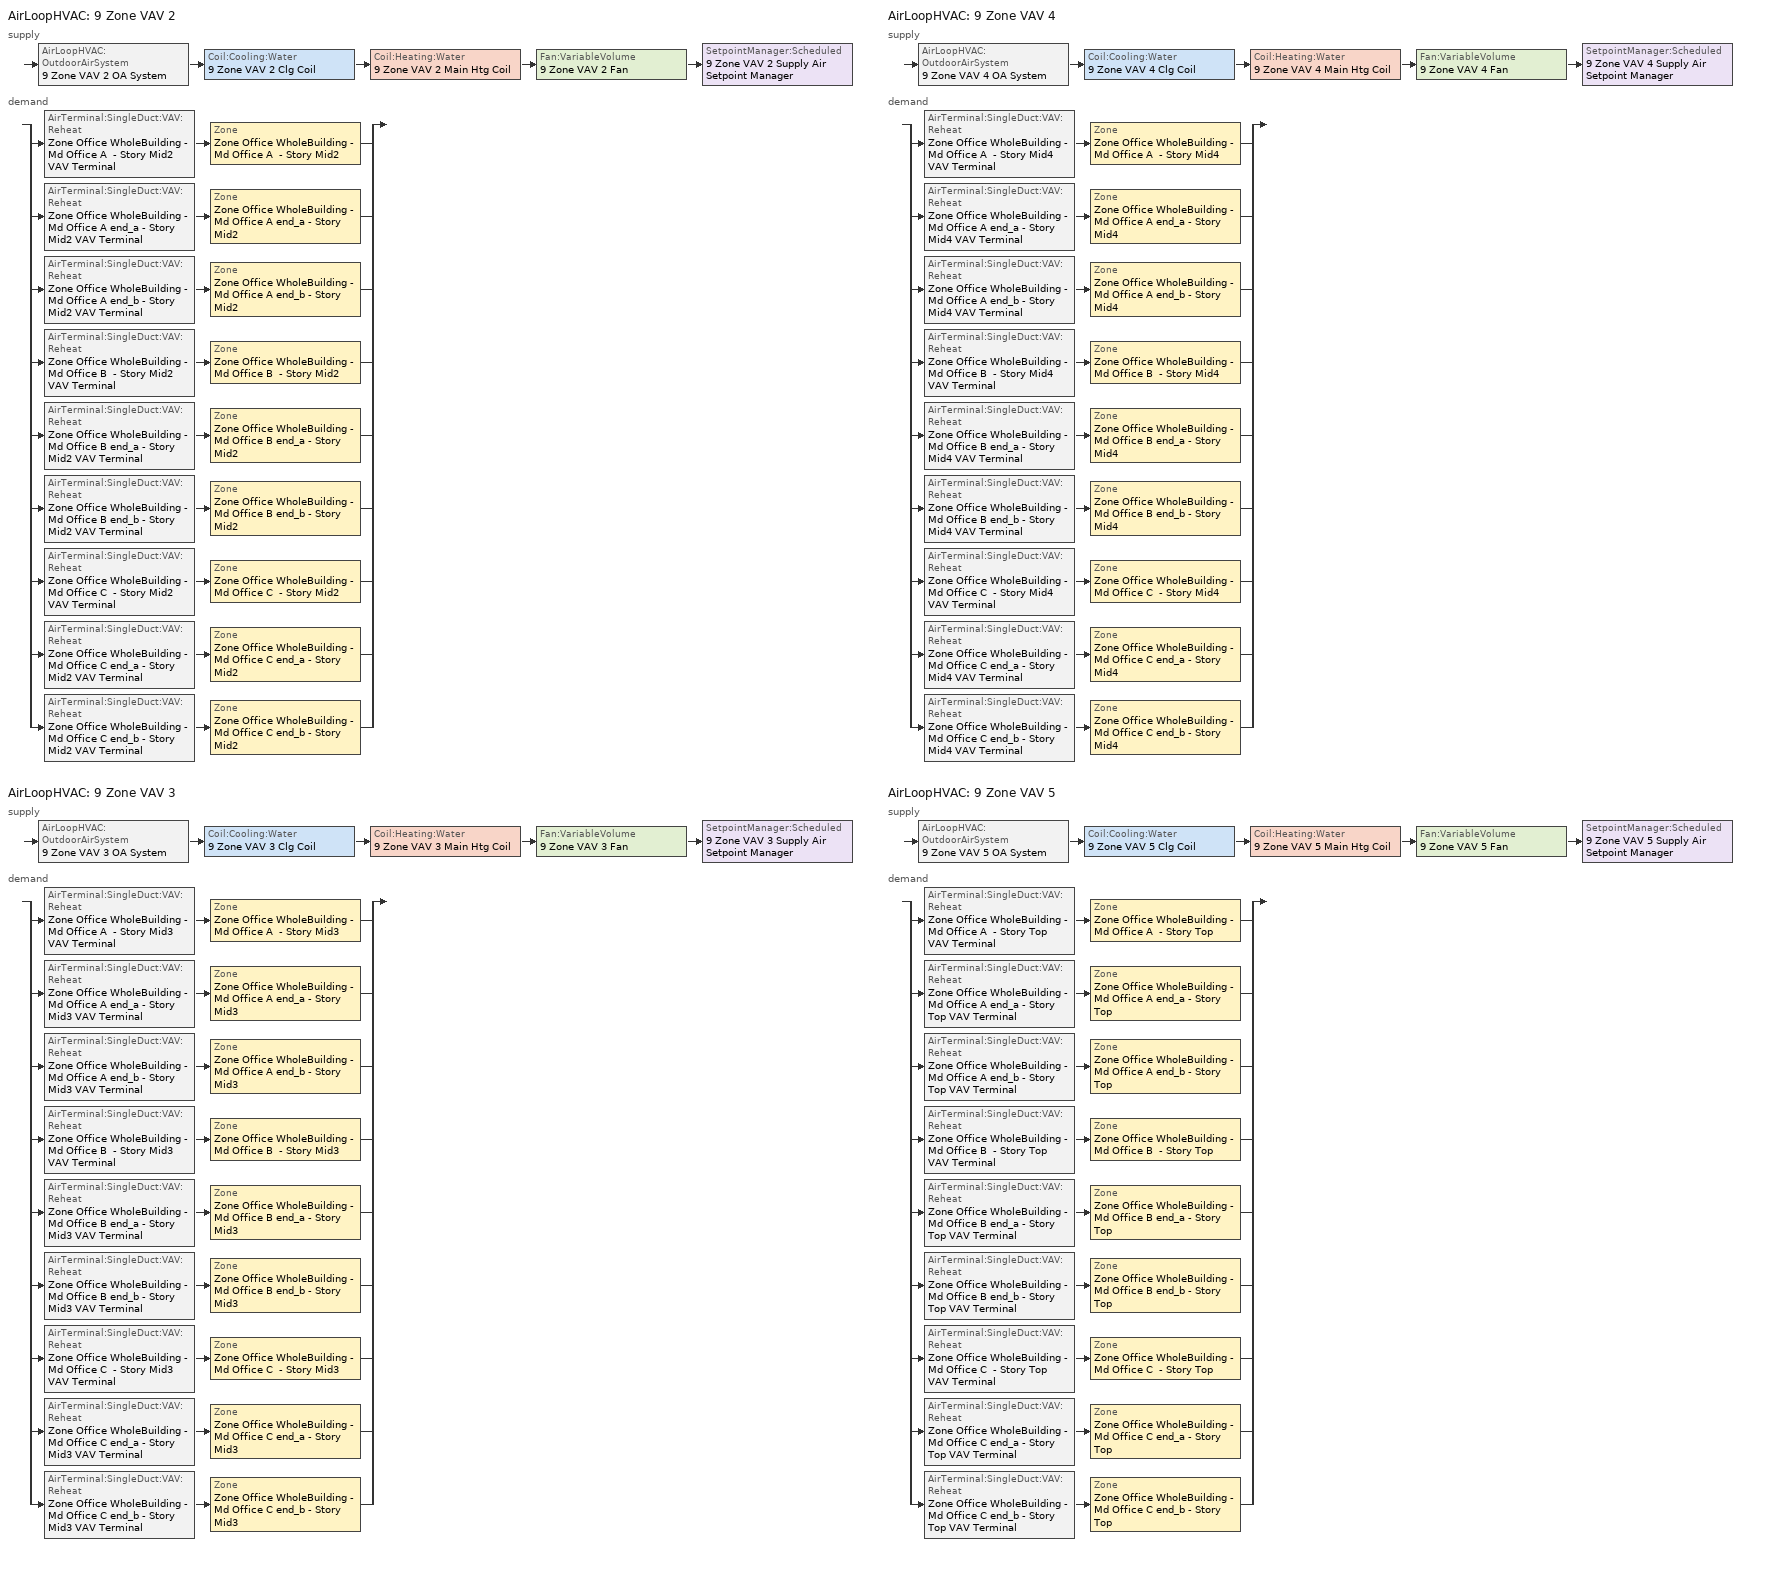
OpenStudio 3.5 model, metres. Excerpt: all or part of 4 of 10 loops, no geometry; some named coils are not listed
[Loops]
AirLoopHVAC '9 Zone VAV 2'
 supply: AirLoopHVAC:OutdoorAirSystem '9 Zone VAV 2 OA System' > Coil:Cooling:Water '9 Zone VAV 2 Clg Coil' > Coil:Heating:Water '9 Zone VAV 2 Main Htg Coil' > Fan:VariableVolume '9 Zone VAV 2 Fan' > SetpointManager:Scheduled '9 Zone VAV 2 Supply Air Setpoint Manager'
 demand: split
  | AirTerminal:SingleDuct:VAV:Reheat 'Zone Office WholeBuilding - Md Office A  - Story Mid2 VAV Terminal' > Zone 'Zone Office WholeBuilding - Md Office A  - Story Mid2'
  | AirTerminal:SingleDuct:VAV:Reheat 'Zone Office WholeBuilding - Md Office A end_a - Story Mid2 VAV Terminal' > Zone 'Zone Office WholeBuilding - Md Office A end_a - Story Mid2'
  | AirTerminal:SingleDuct:VAV:Reheat 'Zone Office WholeBuilding - Md Office A end_b - Story Mid2 VAV Terminal' > Zone 'Zone Office WholeBuilding - Md Office A end_b - Story Mid2'
  | AirTerminal:SingleDuct:VAV:Reheat 'Zone Office WholeBuilding - Md Office B  - Story Mid2 VAV Terminal' > Zone 'Zone Office WholeBuilding - Md Office B  - Story Mid2'
  | AirTerminal:SingleDuct:VAV:Reheat 'Zone Office WholeBuilding - Md Office B end_a - Story Mid2 VAV Terminal' > Zone 'Zone Office WholeBuilding - Md Office B end_a - Story Mid2'
  | AirTerminal:SingleDuct:VAV:Reheat 'Zone Office WholeBuilding - Md Office B end_b - Story Mid2 VAV Terminal' > Zone 'Zone Office WholeBuilding - Md Office B end_b - Story Mid2'
  | AirTerminal:SingleDuct:VAV:Reheat 'Zone Office WholeBuilding - Md Office C  - Story Mid2 VAV Terminal' > Zone 'Zone Office WholeBuilding - Md Office C  - Story Mid2'
  | AirTerminal:SingleDuct:VAV:Reheat 'Zone Office WholeBuilding - Md Office C end_a - Story Mid2 VAV Terminal' > Zone 'Zone Office WholeBuilding - Md Office C end_a - Story Mid2'
  | AirTerminal:SingleDuct:VAV:Reheat 'Zone Office WholeBuilding - Md Office C end_b - Story Mid2 VAV Terminal' > Zone 'Zone Office WholeBuilding - Md Office C end_b - Story Mid2'
AirLoopHVAC '9 Zone VAV 3'
 supply: AirLoopHVAC:OutdoorAirSystem '9 Zone VAV 3 OA System' > Coil:Cooling:Water '9 Zone VAV 3 Clg Coil' > Coil:Heating:Water '9 Zone VAV 3 Main Htg Coil' > Fan:VariableVolume '9 Zone VAV 3 Fan' > SetpointManager:Scheduled '9 Zone VAV 3 Supply Air Setpoint Manager'
 demand: split
  | AirTerminal:SingleDuct:VAV:Reheat 'Zone Office WholeBuilding - Md Office A  - Story Mid3 VAV Terminal' > Zone 'Zone Office WholeBuilding - Md Office A  - Story Mid3'
  | AirTerminal:SingleDuct:VAV:Reheat 'Zone Office WholeBuilding - Md Office A end_a - Story Mid3 VAV Terminal' > Zone 'Zone Office WholeBuilding - Md Office A end_a - Story Mid3'
  | AirTerminal:SingleDuct:VAV:Reheat 'Zone Office WholeBuilding - Md Office A end_b - Story Mid3 VAV Terminal' > Zone 'Zone Office WholeBuilding - Md Office A end_b - Story Mid3'
  | AirTerminal:SingleDuct:VAV:Reheat 'Zone Office WholeBuilding - Md Office B  - Story Mid3 VAV Terminal' > Zone 'Zone Office WholeBuilding - Md Office B  - Story Mid3'
  | AirTerminal:SingleDuct:VAV:Reheat 'Zone Office WholeBuilding - Md Office B end_a - Story Mid3 VAV Terminal' > Zone 'Zone Office WholeBuilding - Md Office B end_a - Story Mid3'
  | AirTerminal:SingleDuct:VAV:Reheat 'Zone Office WholeBuilding - Md Office B end_b - Story Mid3 VAV Terminal' > Zone 'Zone Office WholeBuilding - Md Office B end_b - Story Mid3'
  | AirTerminal:SingleDuct:VAV:Reheat 'Zone Office WholeBuilding - Md Office C  - Story Mid3 VAV Terminal' > Zone 'Zone Office WholeBuilding - Md Office C  - Story Mid3'
  | AirTerminal:SingleDuct:VAV:Reheat 'Zone Office WholeBuilding - Md Office C end_a - Story Mid3 VAV Terminal' > Zone 'Zone Office WholeBuilding - Md Office C end_a - Story Mid3'
  | AirTerminal:SingleDuct:VAV:Reheat 'Zone Office WholeBuilding - Md Office C end_b - Story Mid3 VAV Terminal' > Zone 'Zone Office WholeBuilding - Md Office C end_b - Story Mid3'
AirLoopHVAC '9 Zone VAV 4'
 supply: AirLoopHVAC:OutdoorAirSystem '9 Zone VAV 4 OA System' > Coil:Cooling:Water '9 Zone VAV 4 Clg Coil' > Coil:Heating:Water '9 Zone VAV 4 Main Htg Coil' > Fan:VariableVolume '9 Zone VAV 4 Fan' > SetpointManager:Scheduled '9 Zone VAV 4 Supply Air Setpoint Manager'
 demand: split
  | AirTerminal:SingleDuct:VAV:Reheat 'Zone Office WholeBuilding - Md Office A  - Story Mid4 VAV Terminal' > Zone 'Zone Office WholeBuilding - Md Office A  - Story Mid4'
  | AirTerminal:SingleDuct:VAV:Reheat 'Zone Office WholeBuilding - Md Office A end_a - Story Mid4 VAV Terminal' > Zone 'Zone Office WholeBuilding - Md Office A end_a - Story Mid4'
  | AirTerminal:SingleDuct:VAV:Reheat 'Zone Office WholeBuilding - Md Office A end_b - Story Mid4 VAV Terminal' > Zone 'Zone Office WholeBuilding - Md Office A end_b - Story Mid4'
  | AirTerminal:SingleDuct:VAV:Reheat 'Zone Office WholeBuilding - Md Office B  - Story Mid4 VAV Terminal' > Zone 'Zone Office WholeBuilding - Md Office B  - Story Mid4'
  | AirTerminal:SingleDuct:VAV:Reheat 'Zone Office WholeBuilding - Md Office B end_a - Story Mid4 VAV Terminal' > Zone 'Zone Office WholeBuilding - Md Office B end_a - Story Mid4'
  | AirTerminal:SingleDuct:VAV:Reheat 'Zone Office WholeBuilding - Md Office B end_b - Story Mid4 VAV Terminal' > Zone 'Zone Office WholeBuilding - Md Office B end_b - Story Mid4'
  | AirTerminal:SingleDuct:VAV:Reheat 'Zone Office WholeBuilding - Md Office C  - Story Mid4 VAV Terminal' > Zone 'Zone Office WholeBuilding - Md Office C  - Story Mid4'
  | AirTerminal:SingleDuct:VAV:Reheat 'Zone Office WholeBuilding - Md Office C end_a - Story Mid4 VAV Terminal' > Zone 'Zone Office WholeBuilding - Md Office C end_a - Story Mid4'
  | AirTerminal:SingleDuct:VAV:Reheat 'Zone Office WholeBuilding - Md Office C end_b - Story Mid4 VAV Terminal' > Zone 'Zone Office WholeBuilding - Md Office C end_b - Story Mid4'
AirLoopHVAC '9 Zone VAV 5'
 supply: AirLoopHVAC:OutdoorAirSystem '9 Zone VAV 5 OA System' > Coil:Cooling:Water '9 Zone VAV 5 Clg Coil' > Coil:Heating:Water '9 Zone VAV 5 Main Htg Coil' > Fan:VariableVolume '9 Zone VAV 5 Fan' > SetpointManager:Scheduled '9 Zone VAV 5 Supply Air Setpoint Manager'
 demand: split
  | AirTerminal:SingleDuct:VAV:Reheat 'Zone Office WholeBuilding - Md Office A  - Story Top VAV Terminal' > Zone 'Zone Office WholeBuilding - Md Office A  - Story Top'
  | AirTerminal:SingleDuct:VAV:Reheat 'Zone Office WholeBuilding - Md Office A end_a - Story Top VAV Terminal' > Zone 'Zone Office WholeBuilding - Md Office A end_a - Story Top'
  | AirTerminal:SingleDuct:VAV:Reheat 'Zone Office WholeBuilding - Md Office A end_b - Story Top VAV Terminal' > Zone 'Zone Office WholeBuilding - Md Office A end_b - Story Top'
  | AirTerminal:SingleDuct:VAV:Reheat 'Zone Office WholeBuilding - Md Office B  - Story Top VAV Terminal' > Zone 'Zone Office WholeBuilding - Md Office B  - Story Top'
  | AirTerminal:SingleDuct:VAV:Reheat 'Zone Office WholeBuilding - Md Office B end_a - Story Top VAV Terminal' > Zone 'Zone Office WholeBuilding - Md Office B end_a - Story Top'
  | AirTerminal:SingleDuct:VAV:Reheat 'Zone Office WholeBuilding - Md Office B end_b - Story Top VAV Terminal' > Zone 'Zone Office WholeBuilding - Md Office B end_b - Story Top'
  | AirTerminal:SingleDuct:VAV:Reheat 'Zone Office WholeBuilding - Md Office C  - Story Top VAV Terminal' > Zone 'Zone Office WholeBuilding - Md Office C  - Story Top'
  | AirTerminal:SingleDuct:VAV:Reheat 'Zone Office WholeBuilding - Md Office C end_a - Story Top VAV Terminal' > Zone 'Zone Office WholeBuilding - Md Office C end_a - Story Top'
  | AirTerminal:SingleDuct:VAV:Reheat 'Zone Office WholeBuilding - Md Office C end_b - Story Top VAV Terminal' > Zone 'Zone Office WholeBuilding - Md Office C end_b - Story Top'
[Sizing:Zone] Zone Cooling Design Supply Air Temperature Input Method=SupplyAirTemperature; Zone Cooling Design Supply Air Temperature {C}=12.7778; Zone Cooling Design Supply Air Temperature Difference {deltaC}=11.11; Zone Heating Design Supply Air Temperature Input Method=SupplyAirTemperature; Zone Heating Design Supply Air Temperature {C}=40; Zone Heating Design Supply Air Temperature Difference {deltaC}=11.11; Zone Cooling Design Supply Air Humidity Ratio {kg-H2O/kg-air}=0.0085; Zone Heating Design Supply Air Humidity Ratio {kg-H2O/kg-air}=0.008; Cooling Design Air Flow Method=DesignDayWithLimit; Heating Design Air Flow Method=DesignDay; Account for Dedicated Outdoor Air System=No; Dedicated Outdoor Air System Control Strategy=NeutralSupplyAir; Dedicated Outdoor Air Low Setpoint Temperature for Design {C}=autosize; Dedicated Outdoor Air High Setpoint Temperature for Design {C}=autosize; Zone Load Sizing Method=Sensible Load Only No Latent Load; Zone Latent Cooling Design Supply Air Humidity Ratio Input Method=HumidityRatioDifference; Zone Cooling Design Supply Air Humidity Ratio Difference {kgWater/kgDryAir}=0.005; Zone Latent Heating Design Supply Air Humidity Ratio Input Method=HumidityRatioDifference; Zone Humidification Design Supply Air Humidity Ratio Difference {kgWater/kgDryAir}=0.005; Design Minimum Zone Ventilation Efficiency=0
Zone Office WholeBuilding - Md Office A end_a - Story Mid2; Zone Office WholeBuilding - Md Office B end_a - Story Mid2; Zone Office WholeBuilding - Md Office C end_a - Story Mid2; Zone Office WholeBuilding - Md Office A  - Story Mid2; Zone Office WholeBuilding - Md Office B  - Story Mid2; Zone Office WholeBuilding - Md Office C  - Story Mid2; Zone Office WholeBuilding - Md Office A end_b - Story Mid2; Zone Office WholeBuilding - Md Office B end_b - Story Mid2; Zone Office WholeBuilding - Md Office C end_b - Story Mid2; Zone Office WholeBuilding - Md Office A end_a - Story Mid3; Zone Office WholeBuilding - Md Office B end_a - Story Mid3; Zone Office WholeBuilding - Md Office C end_a - Story Mid3; Zone Office WholeBuilding - Md Office A  - Story Mid3; Zone Office WholeBuilding - Md Office B  - Story Mid3; Zone Office WholeBuilding - Md Office C  - Story Mid3; Zone Office WholeBuilding - Md Office A end_b - Story Mid3; Zone Office WholeBuilding - Md Office B end_b - Story Mid3; Zone Office WholeBuilding - Md Office C end_b - Story Mid3; Zone Office WholeBuilding - Md Office A end_a - Story Mid4; Zone Office WholeBuilding - Md Office B end_a - Story Mid4; Zone Office WholeBuilding - Md Office C end_a - Story Mid4; Zone Office WholeBuilding - Md Office A  - Story Mid4; Zone Office WholeBuilding - Md Office B  - Story Mid4; Zone Office WholeBuilding - Md Office C  - Story Mid4; Zone Office WholeBuilding - Md Office A end_b - Story Mid4; Zone Office WholeBuilding - Md Office B end_b - Story Mid4; Zone Office WholeBuilding - Md Office C end_b - Story Mid4; Zone Office WholeBuilding - Md Office A end_a - Story Top; Zone Office WholeBuilding - Md Office B end_a - Story Top; Zone Office WholeBuilding - Md Office C end_a - Story Top; Zone Office WholeBuilding - Md Office A  - Story Top; Zone Office WholeBuilding - Md Office B  - Story Top; Zone Office WholeBuilding - Md Office C  - Story Top; Zone Office WholeBuilding - Md Office A end_b - Story Top; Zone Office WholeBuilding - Md Office B end_b - Story Top; Zone Office WholeBuilding - Md Office C end_b - Story Top
[Zone equipment]
Zone Office WholeBuilding - Md Office A end_a - Story Mid2: Zone Office WholeBuilding - Md Office A end_a - Story Mid2 VAV Terminal
Zone Office WholeBuilding - Md Office B end_a - Story Mid2: Zone Office WholeBuilding - Md Office B end_a - Story Mid2 VAV Terminal
Zone Office WholeBuilding - Md Office C end_a - Story Mid2: Zone Office WholeBuilding - Md Office C end_a - Story Mid2 VAV Terminal
Zone Office WholeBuilding - Md Office A  - Story Mid2: Zone Office WholeBuilding - Md Office A  - Story Mid2 VAV Terminal
Zone Office WholeBuilding - Md Office B  - Story Mid2: Zone Office WholeBuilding - Md Office B  - Story Mid2 VAV Terminal
Zone Office WholeBuilding - Md Office C  - Story Mid2: Zone Office WholeBuilding - Md Office C  - Story Mid2 VAV Terminal
Zone Office WholeBuilding - Md Office A end_b - Story Mid2: Zone Office WholeBuilding - Md Office A end_b - Story Mid2 VAV Terminal
Zone Office WholeBuilding - Md Office B end_b - Story Mid2: Zone Office WholeBuilding - Md Office B end_b - Story Mid2 VAV Terminal
Zone Office WholeBuilding - Md Office C end_b - Story Mid2: Zone Office WholeBuilding - Md Office C end_b - Story Mid2 VAV Terminal
Zone Office WholeBuilding - Md Office A end_a - Story Mid3: Zone Office WholeBuilding - Md Office A end_a - Story Mid3 VAV Terminal
Zone Office WholeBuilding - Md Office B end_a - Story Mid3: Zone Office WholeBuilding - Md Office B end_a - Story Mid3 VAV Terminal
Zone Office WholeBuilding - Md Office C end_a - Story Mid3: Zone Office WholeBuilding - Md Office C end_a - Story Mid3 VAV Terminal
Zone Office WholeBuilding - Md Office A  - Story Mid3: Zone Office WholeBuilding - Md Office A  - Story Mid3 VAV Terminal
Zone Office WholeBuilding - Md Office B  - Story Mid3: Zone Office WholeBuilding - Md Office B  - Story Mid3 VAV Terminal
Zone Office WholeBuilding - Md Office C  - Story Mid3: Zone Office WholeBuilding - Md Office C  - Story Mid3 VAV Terminal
Zone Office WholeBuilding - Md Office A end_b - Story Mid3: Zone Office WholeBuilding - Md Office A end_b - Story Mid3 VAV Terminal
Zone Office WholeBuilding - Md Office B end_b - Story Mid3: Zone Office WholeBuilding - Md Office B end_b - Story Mid3 VAV Terminal
Zone Office WholeBuilding - Md Office C end_b - Story Mid3: Zone Office WholeBuilding - Md Office C end_b - Story Mid3 VAV Terminal
Zone Office WholeBuilding - Md Office A end_a - Story Mid4: Zone Office WholeBuilding - Md Office A end_a - Story Mid4 VAV Terminal
Zone Office WholeBuilding - Md Office B end_a - Story Mid4: Zone Office WholeBuilding - Md Office B end_a - Story Mid4 VAV Terminal
Zone Office WholeBuilding - Md Office C end_a - Story Mid4: Zone Office WholeBuilding - Md Office C end_a - Story Mid4 VAV Terminal
Zone Office WholeBuilding - Md Office A  - Story Mid4: Zone Office WholeBuilding - Md Office A  - Story Mid4 VAV Terminal
Zone Office WholeBuilding - Md Office B  - Story Mid4: Zone Office WholeBuilding - Md Office B  - Story Mid4 VAV Terminal
Zone Office WholeBuilding - Md Office C  - Story Mid4: Zone Office WholeBuilding - Md Office C  - Story Mid4 VAV Terminal
Zone Office WholeBuilding - Md Office A end_b - Story Mid4: Zone Office WholeBuilding - Md Office A end_b - Story Mid4 VAV Terminal
Zone Office WholeBuilding - Md Office B end_b - Story Mid4: Zone Office WholeBuilding - Md Office B end_b - Story Mid4 VAV Terminal
Zone Office WholeBuilding - Md Office C end_b - Story Mid4: Zone Office WholeBuilding - Md Office C end_b - Story Mid4 VAV Terminal
Zone Office WholeBuilding - Md Office A end_a - Story Top: Zone Office WholeBuilding - Md Office A end_a - Story Top VAV Terminal
Zone Office WholeBuilding - Md Office B end_a - Story Top: Zone Office WholeBuilding - Md Office B end_a - Story Top VAV Terminal
Zone Office WholeBuilding - Md Office C end_a - Story Top: Zone Office WholeBuilding - Md Office C end_a - Story Top VAV Terminal
Zone Office WholeBuilding - Md Office A  - Story Top: Zone Office WholeBuilding - Md Office A  - Story Top VAV Terminal
Zone Office WholeBuilding - Md Office B  - Story Top: Zone Office WholeBuilding - Md Office B  - Story Top VAV Terminal
Zone Office WholeBuilding - Md Office C  - Story Top: Zone Office WholeBuilding - Md Office C  - Story Top VAV Terminal
Zone Office WholeBuilding - Md Office A end_b - Story Top: Zone Office WholeBuilding - Md Office A end_b - Story Top VAV Terminal
Zone Office WholeBuilding - Md Office B end_b - Story Top: Zone Office WholeBuilding - Md Office B end_b - Story Top VAV Terminal
Zone Office WholeBuilding - Md Office C end_b - Story Top: Zone Office WholeBuilding - Md Office C end_b - Story Top VAV Terminal
[SetpointManager:Scheduled] Control Variable=Temperature; Schedule=Supply Air Temp - 55.0F
Name | Setpoint Node or NodeList
9 Zone VAV 2 Supply Air Setpoint Manager | 9 Zone VAV 2 Supply Outlet Node
9 Zone VAV 3 Supply Air Setpoint Manager | 9 Zone VAV 3 Supply Outlet Node
9 Zone VAV 4 Supply Air Setpoint Manager | 9 Zone VAV 4 Supply Outlet Node
9 Zone VAV 5 Supply Air Setpoint Manager | 9 Zone VAV 5 Supply Outlet Node
[AirLoopHVAC] Design Return Air Flow Fraction of Supply Air Flow=1
Name | Availability Schedule | Design Supply Air Flow Rate {m3/s}
9 Zone VAV 2 | 9 Zone VAV 2 Occ Sch | 0.86189
9 Zone VAV 3 | 9 Zone VAV 3 Occ Sch | 0.86248
9 Zone VAV 4 | 9 Zone VAV 4 Occ Sch | 0.86296
9 Zone VAV 5 | 9 Zone VAV 5 Occ Sch | 1.13437
[Sizing:System] Type of Load to Size On=Sensible; Central Heating Maximum System Air Flow Ratio=0.3; Preheat Design Temperature {C}=7.22222; Preheat Design Humidity Ratio {kg-H2O/kg-Air}=0.008; Precool Design Temperature {C}=12.7778; Precool Design Humidity Ratio {kg-H2O/kg-Air}=0.008; Central Cooling Design Supply Air Temperature {C}=12.7778; Central Heating Design Supply Air Temperature {C}=12.7778; Sizing Option=Coincident; 100% Outdoor Air in Cooling=No; 100% Outdoor Air in Heating=No; Central Cooling Design Supply Air Humidity Ratio {kg-H2O/kg-Air}=0.0085; Central Heating Design Supply Air Humidity Ratio {kg-H2O/kg-Air}=0.008; Cooling Design Air Flow Method=DesignDay; Heating Design Air Flow Method=DesignDay; System Outdoor Air Method=ZoneSum; Zone Maximum Outdoor Air Fraction=1; Cooling Supply Air Flow Rate Per Floor Area {m3/s-m2}=0.00996765; Cooling Fraction of Autosized Cooling Supply Air Flow Rate=1; Cooling Supply Air Flow Rate Per Unit Cooling Capacity {m3/s-W}=3.94755e-05; Heating Supply Air Flow Rate Per Floor Area {m3/s-m2}=0.00996765; Heating Fraction of Autosized Heating Supply Air Flow Rate=1; Heating Fraction of Autosized Cooling Supply Air Flow Rate=1; Heating Supply Air Flow Rate Per Unit Heating Capacity {m3/s-W}=3.15882e-05; Cooling Design Capacity Method=CoolingDesignCapacity; Cooling Design Capacity Per Floor Area {W/m2}=234.7; Fraction of Autosized Cooling Design Capacity=1; Heating Design Capacity Method=HeatingDesignCapacity; Heating Design Capacity Per Floor Area {W/m2}=157; Fraction of Autosized Heating Design Capacity=1; Central Cooling Capacity Control Method=OnOff; Occupant Diversity=0.95
Name | Design Outdoor Air Flow Rate {m3/s} | Cooling Design Capacity {W} | Heating Design Capacity {W}
9 Zone VAV 2 | 0.86189 | 15070.77 | 2744.82
9 Zone VAV 3 | 0.86248 | 15085.25 | 2701.32
9 Zone VAV 4 | 0.86296 | 15097.12 | 2665.35
9 Zone VAV 5 | 1.13437 | 19657.54 | 2019.8
[Fan:VariableVolume] Availability Schedule=Always On Discrete; Fan Total Efficiency=0.56875; Pressure Rise {Pa}=996.356; Fan Power Minimum Flow Rate Input Method=Fraction; Fan Power Minimum Flow Fraction=0.25; Fan Power Minimum Air Flow Rate {m3/s}=0; Motor Efficiency=0.875; Motor In Airstream Fraction=1; Fan Power Coefficient 1=0.189848; Fan Power Coefficient 2=0.31447; Fan Power Coefficient 3=0.495682; Fan Power Coefficient 4=0; Fan Power Coefficient 5=0
Name | Maximum Flow Rate {m3/s}
9 Zone VAV 2 Fan | 0.86189
9 Zone VAV 3 Fan | 0.86248
9 Zone VAV 4 Fan | 0.86296
9 Zone VAV 5 Fan | 1.13437
[Controller:OutdoorAir] Economizer Control Type=NoEconomizer; Economizer Control Action Type=ModulateFlow; Economizer Maximum Limit Dry-Bulb Temperature {C}=12.7778; Economizer Maximum Limit Enthalpy {J/kg}=64000; Lockout Type=LockoutWithHeating; Minimum Limit Type=FixedMinimum; High Humidity Control=No; Heat Recovery Bypass Control Type=BypassWhenWithinEconomizerLimits
Name | Minimum Outdoor Air Flow Rate {m3/s} | Maximum Outdoor Air Flow Rate {m3/s} | Minimum Outdoor Air Schedule | Controller Mechanical Ventilation
9 Zone VAV 2 OA Controller | 0.41273 | 0.86189 | 9 Zone VAV 2_night_ventcycle_schedule | 9 Zone VAV 2 Vent Controller
9 Zone VAV 3 OA Controller | 0.41417 | 0.86248 | 9 Zone VAV 3_night_ventcycle_schedule | 9 Zone VAV 3 Vent Controller
9 Zone VAV 4 OA Controller | 0.41535 | 0.86296 | 9 Zone VAV 4_night_ventcycle_schedule | 9 Zone VAV 4 Vent Controller
9 Zone VAV 5 OA Controller | 0.23414 | 1.13437 | 9 Zone VAV 5_night_ventcycle_schedule | 9 Zone VAV 5 Vent Controller
[Controller:MechanicalVentilation] Availability Schedule=Always On Discrete; System Outdoor Air Method=ZoneSum
9 Zone VAV 2 Vent Controller; 9 Zone VAV 3 Vent Controller; 9 Zone VAV 4 Vent Controller; 9 Zone VAV 5 Vent Controller
[AirLoopHVAC:OutdoorAirSystem]
Name | Controller
9 Zone VAV 2 OA System | 9 Zone VAV 2 OA Controller
9 Zone VAV 3 OA System | 9 Zone VAV 3 OA Controller
9 Zone VAV 4 OA System | 9 Zone VAV 4 OA Controller
9 Zone VAV 5 OA System | 9 Zone VAV 5 OA Controller
[AirTerminal:SingleDuct:VAV:Reheat] Availability Schedule=Always On Discrete; Zone Minimum Air Flow Input Method=Constant; Constant Minimum Air Flow Fraction=0.3; Minimum Hot Water or Steam Flow Rate {m3/s}=0; Convergence Tolerance=0.001; Damper Heating Action=Normal; Maximum Flow per Zone Floor Area During Reheat {m3/s-m2}=AutoSize; Maximum Flow Fraction During Reheat=0.5; Maximum Reheat Air Temperature {C}=40; Control For Outdoor Air=No
Name | Maximum Air Flow Rate {m3/s} | Fixed Minimum Air Flow Rate {m3/s} | Reheat Coil | Maximum Hot Water or Steam Flow Rate {m3/s}
Zone Office WholeBuilding - Md Office A  - Story Mid2 VAV Terminal | 0.11048 | 0.0331434 | Zone Office WholeBuilding - Md Office A  - Story Mid2 Reheat Coil | 3.55197e-05
Zone Office WholeBuilding - Md Office A end_a - Story Mid2 VAV Terminal | 0.0946502 | 0.0283951 | Zone Office WholeBuilding - Md Office A end_a - Story Mid2 Reheat Coil | 4.16495e-05
Zone Office WholeBuilding - Md Office A end_b - Story Mid2 VAV Terminal | 0.0840743 | 0.0252223 | Zone Office WholeBuilding - Md Office A end_b - Story Mid2 Reheat Coil | 4.17219e-05
Zone Office WholeBuilding - Md Office B  - Story Mid2 VAV Terminal | 0.10859 | 0.0325773 | Zone Office WholeBuilding - Md Office B  - Story Mid2 Reheat Coil | 1.06039e-05
Zone Office WholeBuilding - Md Office B end_a - Story Mid2 VAV Terminal | 0.11687 | 0.0350596 | Zone Office WholeBuilding - Md Office B end_a - Story Mid2 Reheat Coil | 3.54017e-05
Zone Office WholeBuilding - Md Office B end_b - Story Mid2 VAV Terminal | 0.0967369 | 0.0290211 | Zone Office WholeBuilding - Md Office B end_b - Story Mid2 Reheat Coil | 3.55197e-05
Zone Office WholeBuilding - Md Office C  - Story Mid2 VAV Terminal | 0.10757 | 0.0322709 | Zone Office WholeBuilding - Md Office C  - Story Mid2 Reheat Coil | 3.54017e-05
Zone Office WholeBuilding - Md Office C end_a - Story Mid2 VAV Terminal | 0.0950943 | 0.0285283 | Zone Office WholeBuilding - Md Office C end_a - Story Mid2 Reheat Coil | 4.15772e-05
Zone Office WholeBuilding - Md Office C end_b - Story Mid2 VAV Terminal | 0.0830214 | 0.0249064 | Zone Office WholeBuilding - Md Office C end_b - Story Mid2 Reheat Coil | 4.16495e-05
Zone Office WholeBuilding - Md Office A  - Story Mid3 VAV Terminal | 0.1104 | 0.0331212 | Zone Office WholeBuilding - Md Office A  - Story Mid3 Reheat Coil | 3.63945e-05
Zone Office WholeBuilding - Md Office A end_a - Story Mid3 VAV Terminal | 0.0947145 | 0.0284143 | Zone Office WholeBuilding - Md Office A end_a - Story Mid3 Reheat Coil | 4.27438e-05
Zone Office WholeBuilding - Md Office A end_b - Story Mid3 VAV Terminal | 0.0839628 | 0.0251888 | Zone Office WholeBuilding - Md Office A end_b - Story Mid3 Reheat Coil | 4.28049e-05
Zone Office WholeBuilding - Md Office B  - Story Mid3 VAV Terminal | 0.10846 | 0.0325382 | Zone Office WholeBuilding - Md Office B  - Story Mid3 Reheat Coil | 1.06201e-05
Zone Office WholeBuilding - Md Office B end_a - Story Mid3 VAV Terminal | 0.11674 | 0.0350214 | Zone Office WholeBuilding - Md Office B end_a - Story Mid3 Reheat Coil | 3.62949e-05
Zone Office WholeBuilding - Md Office B end_b - Story Mid3 VAV Terminal | 0.0965292 | 0.0289588 | Zone Office WholeBuilding - Md Office B end_b - Story Mid3 Reheat Coil | 3.63945e-05
Zone Office WholeBuilding - Md Office C  - Story Mid3 VAV Terminal | 0.1075 | 0.0322513 | Zone Office WholeBuilding - Md Office C  - Story Mid3 Reheat Coil | 3.62949e-05
Zone Office WholeBuilding - Md Office C end_a - Story Mid3 VAV Terminal | 0.0950563 | 0.0285169 | Zone Office WholeBuilding - Md Office C end_a - Story Mid3 Reheat Coil | 4.26827e-05
Zone Office WholeBuilding - Md Office C end_b - Story Mid3 VAV Terminal | 0.0831337 | 0.0249401 | Zone Office WholeBuilding - Md Office C end_b - Story Mid3 Reheat Coil | 4.27438e-05
Zone Office WholeBuilding - Md Office A  - Story Mid4 VAV Terminal | 0.11035 | 0.0331043 | Zone Office WholeBuilding - Md Office A  - Story Mid4 Reheat Coil | 3.71171e-05
Zone Office WholeBuilding - Md Office A end_a - Story Mid4 VAV Terminal | 0.0947675 | 0.0284303 | Zone Office WholeBuilding - Md Office A end_a - Story Mid4 Reheat Coil | 4.36488e-05
Zone Office WholeBuilding - Md Office A end_b - Story Mid4 VAV Terminal | 0.0839093 | 0.0251728 | Zone Office WholeBuilding - Md Office A end_b - Story Mid4 Reheat Coil | 4.36995e-05
Zone Office WholeBuilding - Md Office B  - Story Mid4 VAV Terminal | 0.10835 | 0.0325065 | Zone Office WholeBuilding - Md Office B  - Story Mid4 Reheat Coil | 1.06336e-05
Zone Office WholeBuilding - Md Office B end_a - Story Mid4 VAV Terminal | 0.11663 | 0.0349903 | Zone Office WholeBuilding - Md Office B end_a - Story Mid4 Reheat Coil | 3.70345e-05
Zone Office WholeBuilding - Md Office B end_b - Story Mid4 VAV Terminal | 0.0963601 | 0.028908 | Zone Office WholeBuilding - Md Office B end_b - Story Mid4 Reheat Coil | 3.71171e-05
Zone Office WholeBuilding - Md Office C  - Story Mid4 VAV Terminal | 0.10745 | 0.0322352 | Zone Office WholeBuilding - Md Office C  - Story Mid4 Reheat Coil | 3.70345e-05
Zone Office WholeBuilding - Md Office C end_a - Story Mid4 VAV Terminal | 0.0950257 | 0.0285077 | Zone Office WholeBuilding - Md Office C end_a - Story Mid4 Reheat Coil | 4.35981e-05
Zone Office WholeBuilding - Md Office C end_b - Story Mid4 VAV Terminal | 0.0832235 | 0.024967 | Zone Office WholeBuilding - Md Office C end_b - Story Mid4 Reheat Coil | 4.36488e-05
Zone Office WholeBuilding - Md Office A  - Story Top VAV Terminal | 0.14048 | 0.0421441 | Zone Office WholeBuilding - Md Office A  - Story Top Reheat Coil | 5.29178e-05
Zone Office WholeBuilding - Md Office A end_a - Story Top VAV Terminal | 0.11654 | 0.0349615 | Zone Office WholeBuilding - Md Office A end_a - Story Top Reheat Coil | 5.37557e-05
Zone Office WholeBuilding - Md Office A end_b - Story Top VAV Terminal | 0.1034 | 0.0310195 | Zone Office WholeBuilding - Md Office A end_b - Story Top Reheat Coil | 5.37956e-05
Zone Office WholeBuilding - Md Office B  - Story Top VAV Terminal | 0.16283 | 0.0488494 | Zone Office WholeBuilding - Md Office B  - Story Top Reheat Coil | 3.29055e-05
Zone Office WholeBuilding - Md Office B end_a - Story Top VAV Terminal | 0.15068 | 0.0452054 | Zone Office WholeBuilding - Md Office B end_a - Story Top Reheat Coil | 5.28527e-05
Zone Office WholeBuilding - Md Office B end_b - Story Top VAV Terminal | 0.13083 | 0.0392482 | Zone Office WholeBuilding - Md Office B end_b - Story Top Reheat Coil | 5.29178e-05
Zone Office WholeBuilding - Md Office C  - Story Top VAV Terminal | 0.13687 | 0.0410608 | Zone Office WholeBuilding - Md Office C  - Story Top Reheat Coil | 5.28527e-05
Zone Office WholeBuilding - Md Office C end_a - Story Top VAV Terminal | 0.11621 | 0.0348616 | Zone Office WholeBuilding - Md Office C end_a - Story Top Reheat Coil | 5.37159e-05
Zone Office WholeBuilding - Md Office C end_b - Story Top VAV Terminal | 0.10234 | 0.0307011 | Zone Office WholeBuilding - Md Office C end_b - Story Top Reheat Coil | 5.37557e-05
[Schedule:Ruleset]
Name | Default Day Schedule | Summer Design Day Schedule | Winter Design Day Schedule
Supply Air Temp - 55.0F | Supply Air Temp - 55.0F Default
9 Zone VAV 2 Occ Sch | 9 Zone VAV 2 Occ Sch Default | 9 Zone VAV 2 Occ Sch Summer Design Day | 9 Zone VAV 2 Occ Sch Winter Design Day
9 Zone VAV 3 Occ Sch | 9 Zone VAV 3 Occ Sch Default | 9 Zone VAV 3 Occ Sch Summer Design Day | 9 Zone VAV 3 Occ Sch Winter Design Day
9 Zone VAV 4 Occ Sch | 9 Zone VAV 4 Occ Sch Default | 9 Zone VAV 4 Occ Sch Summer Design Day | 9 Zone VAV 4 Occ Sch Winter Design Day
9 Zone VAV 5 Occ Sch | 9 Zone VAV 5 Occ Sch Default | 9 Zone VAV 5 Occ Sch Summer Design Day | 9 Zone VAV 5 Occ Sch Winter Design Day
[Schedule:Day]
Supply Air Temp - 55.0F Default; autogen Supply Air Temp - 55.0F 0_day_sch; autogen Supply Air Temp - 55.0F 1_day_sch: Yes, 24, 0, 12.7778
9 Zone VAV 2 Occ Sch Default; 9 Zone VAV 3 Occ Sch Default; 9 Zone VAV 4 Occ Sch Default; 9 Zone VAV 5 Occ Sch Default: 6, 5, 0, 19, 10, 1, 24, 0, 0
9 Zone VAV 2 Occ Sch Winter Design Day; 9 Zone VAV 2 Occ Sch Summer Design Day; 9 Zone VAV 3 Occ Sch Winter Design Day; 9 Zone VAV 3 Occ Sch Summer Design Day; 9 Zone VAV 4 Occ Sch Winter Design Day; 9 Zone VAV 4 Occ Sch Summer Design Day; 9 Zone VAV 5 Occ Sch Winter Design Day; 9 Zone VAV 5 Occ Sch Summer Design Day: 24, 0, 1
9 Zone VAV 2 Occ Sch Saturday; 9 Zone VAV 3 Occ Sch Saturday; 9 Zone VAV 4 Occ Sch Saturday; 9 Zone VAV 5 Occ Sch Saturday: 6, 40, 0, 16, 37, 1, 24, 0, 0
9 Zone VAV 2 Occ Sch Sunday; 9 Zone VAV 3 Occ Sch Sunday; 9 Zone VAV 4 Occ Sch Sunday; 9 Zone VAV 5 Occ Sch Sunday: 24, 0, 0
[Schedule:Rule]
autogen Supply Air Temp - 55.0F 0: Schedule Ruleset=Supply Air Temp - 55.0F; Rule Order=0; Day Schedule=autogen Supply Air Temp - 55.0F 0_day_sch; Apply Sunday=Yes; Apply Monday=Yes; Apply Tuesday=Yes; Apply Wednesday=Yes; Apply Thursday=Yes; Apply Friday=Yes; Apply Saturday=Yes; Date Specification Type=SpecificDates; Specific Month 1=1; Specific Day 1=2; Specific Month 2=1; Specific Day 2=9; Specific Month 3=1; Specific Day 3=16; Specific Month 4=1; Specific Day 4=23; Specific Month 5=1; Specific Day 5=30; Specific Month 6=2; Specific Day 6=6; Specific Month 7=2; Specific Day 7=13; Specific Month 8=2; Specific Day 8=20; Specific Month 9=2; Specific Day 9=27; Specific Month 10=3; Specific Day 10=6; Specific Month 11=3; Specific Day 11=13; Specific Month 12=3; Specific Day 12=20; Specific Month 13=3; Specific Day 13=27; Specific Month 14=4; Specific Day 14=3; Specific Month 15=4; Specific Day 15=10; Specific Month 16=4; Specific Day 16=17; Specific Month 17=4; Specific Day 17=24; Specific Month 18=5; Specific Day 18=1; Specific Month 19=5; Specific Day 19=8; Specific Month 20=5; Specific Day 20=15; Specific Month 21=5; Specific Day 21=22; Specific Month 22=5; Specific Day 22=29; Specific Month 23=6; Specific Day 23=5; Specific Month 24=6; Specific Day 24=12; Specific Month 25=6; Specific Day 25=19; Specific Month 26=6; Specific Day 26=26; Specific Month 27=7; Specific Day 27=3; Specific Month 28=7; Specific Day 28=10; Specific Month 29=7; Specific Day 29=17; Specific Month 30=7; Specific Day 30=24; Specific Month 31=7; Specific Day 31=31; Specific Month 32=8; Specific Day 32=7; Specific Month 33=8; Specific Day 33=14; Specific Month 34=8; Specific Day 34=21; Specific Month 35=8; Specific Day 35=28; Specific Month 36=9; Specific Day 36=4; Specific Month 37=9; Specific Day 37=11; Specific Month 38=9; Specific Day 38=18; Specific Month 39=9; Specific Day 39=25; Specific Month 40=10; Specific Day 40=2; Specific Month 41=10; Specific Day 41=9; Specific Month 42=10; Specific Day 42=16; Specific Month 43=10; Specific Day 43=23; Specific Month 44=10; Specific Day 44=30; Specific Month 45=11; Specific Day 45=6; Specific Month 46=11; Specific Day 46=13; Specific Month 47=11; Specific Day 47=20; Specific Month 48=11; Specific Day 48=27; Specific Month 49=12; Specific Day 49=4; Specific Month 50=12; Specific Day 50=11; Specific Month 51=12; Specific Day 51=18; Specific Month 52=12; Specific Day 52=25
autogen Supply Air Temp - 55.0F 1: Schedule Ruleset=Supply Air Temp - 55.0F; Rule Order=1; Day Schedule=autogen Supply Air Temp - 55.0F 1_day_sch; Apply Sunday=Yes; Apply Monday=Yes; Apply Tuesday=Yes; Apply Wednesday=Yes; Apply Thursday=Yes; Apply Friday=Yes; Apply Saturday=Yes; Date Specification Type=SpecificDates; Specific Month 1=1; Specific Day 1=3; Specific Month 2=1; Specific Day 2=10; Specific Month 3=1; Specific Day 3=17; Specific Month 4=1; Specific Day 4=24; Specific Month 5=1; Specific Day 5=31; Specific Month 6=2; Specific Day 6=7; Specific Month 7=2; Specific Day 7=14; Specific Month 8=2; Specific Day 8=21; Specific Month 9=2; Specific Day 9=28; Specific Month 10=3; Specific Day 10=7; Specific Month 11=3; Specific Day 11=14; Specific Month 12=3; Specific Day 12=21; Specific Month 13=3; Specific Day 13=28; Specific Month 14=4; Specific Day 14=4; Specific Month 15=4; Specific Day 15=11; Specific Month 16=4; Specific Day 16=18; Specific Month 17=4; Specific Day 17=25; Specific Month 18=5; Specific Day 18=2; Specific Month 19=5; Specific Day 19=9; Specific Month 20=5; Specific Day 20=16; Specific Month 21=5; Specific Day 21=23; Specific Month 22=5; Specific Day 22=30; Specific Month 23=6; Specific Day 23=6; Specific Month 24=6; Specific Day 24=13; Specific Month 25=6; Specific Day 25=20; Specific Month 26=6; Specific Day 26=27; Specific Month 27=7; Specific Day 27=4; Specific Month 28=7; Specific Day 28=11; Specific Month 29=7; Specific Day 29=18; Specific Month 30=7; Specific Day 30=25; Specific Month 31=8; Specific Day 31=1; Specific Month 32=8; Specific Day 32=8; Specific Month 33=8; Specific Day 33=15; Specific Month 34=8; Specific Day 34=22; Specific Month 35=8; Specific Day 35=29; Specific Month 36=9; Specific Day 36=5; Specific Month 37=9; Specific Day 37=12; Specific Month 38=9; Specific Day 38=19; Specific Month 39=9; Specific Day 39=26; Specific Month 40=10; Specific Day 40=3; Specific Month 41=10; Specific Day 41=10; Specific Month 42=10; Specific Day 42=17; Specific Month 43=10; Specific Day 43=24; Specific Month 44=10; Specific Day 44=31; Specific Month 45=11; Specific Day 45=7; Specific Month 46=11; Specific Day 46=14; Specific Month 47=11; Specific Day 47=21; Specific Month 48=11; Specific Day 48=28; Specific Month 49=12; Specific Day 49=5; Specific Month 50=12; Specific Day 50=12; Specific Month 51=12; Specific Day 51=19; Specific Month 52=12; Specific Day 52=26
9 Zone VAV 2 Occ Sch Saturday Rule: Schedule Ruleset=9 Zone VAV 2 Occ Sch; Rule Order=1; Day Schedule=9 Zone VAV 2 Occ Sch Saturday; Apply Saturday=Yes; Date Specification Type=DateRange; Start Month=1; Start Day=1; End Month=12; End Day=31
9 Zone VAV 2 Occ Sch Sunday Rule: Schedule Ruleset=9 Zone VAV 2 Occ Sch; Rule Order=0; Day Schedule=9 Zone VAV 2 Occ Sch Sunday; Apply Sunday=Yes; Date Specification Type=DateRange; Start Month=1; Start Day=1; End Month=12; End Day=31
9 Zone VAV 3 Occ Sch Saturday Rule: Schedule Ruleset=9 Zone VAV 3 Occ Sch; Rule Order=1; Day Schedule=9 Zone VAV 3 Occ Sch Saturday; Apply Saturday=Yes; Date Specification Type=DateRange; Start Month=1; Start Day=1; End Month=12; End Day=31
9 Zone VAV 3 Occ Sch Sunday Rule: Schedule Ruleset=9 Zone VAV 3 Occ Sch; Rule Order=0; Day Schedule=9 Zone VAV 3 Occ Sch Sunday; Apply Sunday=Yes; Date Specification Type=DateRange; Start Month=1; Start Day=1; End Month=12; End Day=31
9 Zone VAV 4 Occ Sch Saturday Rule: Schedule Ruleset=9 Zone VAV 4 Occ Sch; Rule Order=1; Day Schedule=9 Zone VAV 4 Occ Sch Saturday; Apply Saturday=Yes; Date Specification Type=DateRange; Start Month=1; Start Day=1; End Month=12; End Day=31
9 Zone VAV 4 Occ Sch Sunday Rule: Schedule Ruleset=9 Zone VAV 4 Occ Sch; Rule Order=0; Day Schedule=9 Zone VAV 4 Occ Sch Sunday; Apply Sunday=Yes; Date Specification Type=DateRange; Start Month=1; Start Day=1; End Month=12; End Day=31
9 Zone VAV 5 Occ Sch Saturday Rule: Schedule Ruleset=9 Zone VAV 5 Occ Sch; Rule Order=1; Day Schedule=9 Zone VAV 5 Occ Sch Saturday; Apply Saturday=Yes; Date Specification Type=DateRange; Start Month=1; Start Day=1; End Month=12; End Day=31
9 Zone VAV 5 Occ Sch Sunday Rule: Schedule Ruleset=9 Zone VAV 5 Occ Sch; Rule Order=0; Day Schedule=9 Zone VAV 5 Occ Sch Sunday; Apply Sunday=Yes; Date Specification Type=DateRange; Start Month=1; Start Day=1; End Month=12; End Day=31
[Schedule:Constant] Value=1
Always On Discrete; 9 Zone VAV 2_night_ventcycle_schedule; 9 Zone VAV 3_night_ventcycle_schedule; 9 Zone VAV 4_night_ventcycle_schedule; 9 Zone VAV 5_night_ventcycle_schedule
